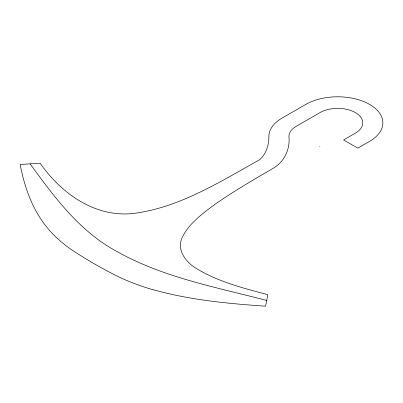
<?xml version="1.0" encoding="UTF-8"?>
<svg xmlns="http://www.w3.org/2000/svg" width="403" height="403" viewBox="0 0 403 403"><rect width="100%" height="100%" fill="white"/><g stroke="black" fill="none" stroke-linecap="round" stroke-linejoin="round"><path stroke-width="0.6" d="M319.634 146.778L319.947 146.778M266.71 300.442C215.676 287.072 162.263 277.335 115.888 250.928C79.386 231.05 54.022 196.8 30.124 163.85M153.377 289.792C189.914 299.983 227.886 303.605 265.602 306.199L267.819 294.684C242.863 288.019 217.212 281.571 195.097 267.708C185.607 261.547 177.098 250.359 181.682 238.596C187.979 224.456 200.88 214.98 212.834 205.847C232.375 191.994 253.114 179.965 273.808 167.945C284.468 161.507 290.286 148.813 288.936 136.531A25.092 14.488 0 0 1 296.286 126.285L319.947 112.628A25.092 14.488 0 0 1 355.431 112.628A25.092 14.488 0 0 1 355.431 133.116L343.603 139.947L357.799 148.143L369.627 141.312A45.171 26.079 0 0 0 369.627 104.432A45.171 26.079 0 0 0 305.751 104.432L282.09 118.089A45.171 26.079 0 0 0 268.861 136.531C268.992 145.065 266.192 154.011 259.618 159.754C220.839 181.31 181.884 206.119 137.247 212.945C97.34 219.318 62.047 194.573 40.104 163.21L20.15 164.489C24.593 187.793 32.91 211.086 48.577 229.287A180.549 104.241 0 0 0 71.19 249.482C86.313 259.562 102.13 268.635 118.401 276.725A180.549 104.241 0 0 0 153.357 289.812"/></g></svg>
